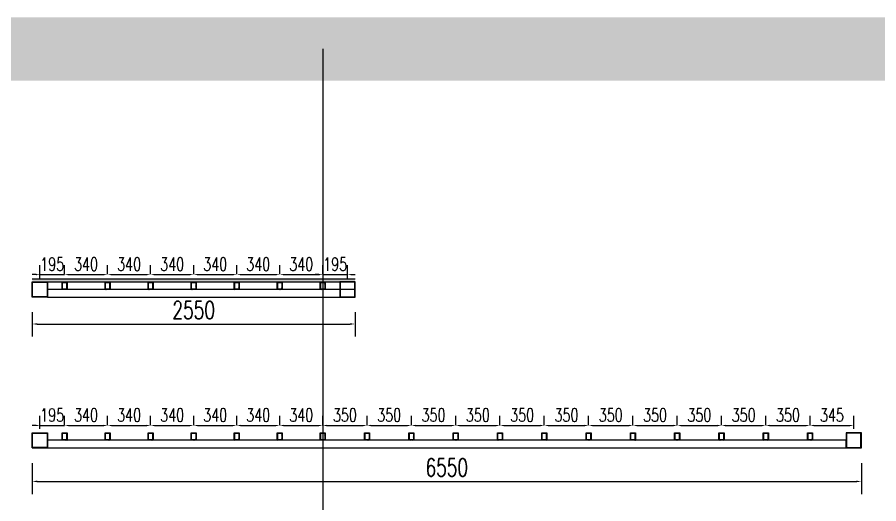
# Model space of a CAD drawing. Extents: x 833816 to 4746262, y -3629782 to -1973088.
# Drawn here: x 1973462 to 1980268, y -2334856 to -2331012 of the extents above; entities that cross this region are included whole.
import ezdxf

# ---------------------------------------------------------------- set-up
doc = ezdxf.new("R2010")
doc.units = 0
doc.header["$LTSCALE"] = 1000
doc.header["$MEASUREMENT"] = 0
doc.header["$PDMODE"] = 32
for name, color, linetype in [('00-Face', 2, 'Continuous'), ('hatch', 8, 'Continuous'), ('L-TEXT文字标注', 7, 'Continuous'), ('W-STEEL_FRAME钢架', 3, 'Continuous')]:
    doc.layers.add(name, color=color, linetype=linetype)
doc.styles.add('STANDARD_T3', font='simplex.shx', dxfattribs={"width": 0.7, "bigfont": 'gbcbig.shx'})
doc.dimstyles.new('W&&30', dxfattribs={"dimtxt": 105, "dimasz": 30, "dimexe": 75, "dimexo": 90, "dimgap": 30, "dimtad": 1, "dimdec": 0, "dimzin": 0, "dimdsep": 46, "dimtxsty": 'STANDARD_T3', "dimcen": 0.09, "dimclrd": 1, "dimclre": 1, "dimclrt": 7, "dimazin": 2, "dimtfac": 1, "dimtdec": 0, "dimtix": 1, "dimtmove": 2, "dimatfit": 3, "dimfxl": 100, "dimtolj": 1, "dimtzin": 0, "dimarcsym": 0})
doc.dimstyles.new('W&&40', dxfattribs={"dimtxt": 140, "dimasz": 40, "dimexe": 100, "dimexo": 120, "dimgap": 40, "dimtad": 1, "dimdec": 0, "dimzin": 0, "dimdsep": 46, "dimtxsty": 'STANDARD_T3', "dimcen": 0.09, "dimclrd": 1, "dimclre": 1, "dimclrt": 7, "dimazin": 2, "dimtfac": 1, "dimtdec": 0, "dimtix": 1, "dimtmove": 2, "dimatfit": 3, "dimfxl": 100, "dimtolj": 1, "dimtzin": 0, "dimarcsym": 0})

# ---------------------------------------------------------------- blocks, each defined once
blk = doc.blocks.new('*D1033')
at = {"layer": 'Defpoints', "color": 0, "transparency": 16777216}
for p in [(1973580.6, -2334414.9), (1980130.6, -2334414.9), (1980130.6, -2334679.6)]:
    blk.add_point(p, dxfattribs=at)
at = {"layer": 'L-TEXT文字标注', "color": 1, "lineweight": -2, "transparency": 16777216}
for p, q in [((1973580.6, -2334534.9), (1973580.6, -2334779.6)), ((1980130.6, -2334534.9), (1980130.6, -2334779.6)), ((1973620.6, -2334679.6), (1980090.6, -2334679.6))]:
    blk.add_line(p, q, dxfattribs=at)
at = {"layer": 'L-TEXT文字标注', "color": 1, "transparency": 16777216}
for points in [[(1973620.6, -2334673), (1973620.6, -2334686.3), (1973580.6, -2334679.6)], [(1980090.6, -2334673), (1980090.6, -2334686.3), (1980130.6, -2334679.6)]]:
    blk.add_solid(points, dxfattribs=at)
at = {"layer": 'L-TEXT文字标注', "color": 7, "transparency": 16777216, "insert": (1976855.6, -2334569.6), "char_height": 140, "attachment_point": 5, "style": 'STANDARD_T3'}
blk.add_mtext('\\A1;6550', dxfattribs=at)
blk = doc.blocks.new('*D1034')
at = {"layer": 'Defpoints', "color": 0, "transparency": 16777216}
for p in [(1973835.7, -2334237.3), (1973640.6, -2334354.9), (1973835.7, -2334324.9)]:
    blk.add_point(p, dxfattribs=at)
at = {"layer": 'L-TEXT文字标注', "color": 1, "lineweight": -2, "transparency": 16777216}
for p, q in [((1973640.6, -2334264.9), (1973640.6, -2334162.3)), ((1973835.7, -2334234.9), (1973835.7, -2334162.3)), ((1973610.6, -2334237.3), (1973580.6, -2334237.3)), ((1973640.6, -2334237.3), (1973835.7, -2334237.3)), ((1973865.7, -2334237.3), (1973895.7, -2334237.3))]:
    blk.add_line(p, q, dxfattribs=at)
at = {"layer": 'L-TEXT文字标注', "color": 1, "transparency": 16777216}
for points in [[(1973610.6, -2334232.3), (1973610.6, -2334242.3), (1973640.6, -2334237.3)], [(1973865.7, -2334232.3), (1973865.7, -2334242.3), (1973835.7, -2334237.3)]]:
    blk.add_solid(points, dxfattribs=at)
at = {"layer": 'L-TEXT文字标注', "color": 7, "transparency": 16777216, "insert": (1973738.2, -2334154.8), "char_height": 105, "attachment_point": 5, "style": 'STANDARD_T3'}
blk.add_mtext('\\A1;195', dxfattribs=at)
blk = doc.blocks.new('*D1035')
at = {"layer": 'Defpoints', "color": 0, "transparency": 16777216}
for p in [(1974175.7, -2334237.3), (1973835.7, -2334324.9), (1974175.7, -2334324.9)]:
    blk.add_point(p, dxfattribs=at)
at = {"layer": 'L-TEXT文字标注', "color": 1, "lineweight": -2, "transparency": 16777216}
for p, q in [((1973835.7, -2334234.9), (1973835.7, -2334162.3)), ((1974175.7, -2334234.9), (1974175.7, -2334162.3)), ((1973865.7, -2334237.3), (1974145.7, -2334237.3))]:
    blk.add_line(p, q, dxfattribs=at)
at = {"layer": 'L-TEXT文字标注', "color": 1, "transparency": 16777216}
for points in [[(1973865.7, -2334232.3), (1973865.7, -2334242.3), (1973835.7, -2334237.3)], [(1974145.7, -2334232.3), (1974145.7, -2334242.3), (1974175.7, -2334237.3)]]:
    blk.add_solid(points, dxfattribs=at)
at = {"layer": 'L-TEXT文字标注', "color": 7, "transparency": 16777216, "insert": (1974005.7, -2334154.8), "char_height": 105, "attachment_point": 5, "style": 'STANDARD_T3'}
blk.add_mtext('\\A1;340', dxfattribs=at)
blk = doc.blocks.new('*D1036')
at = {"layer": 'Defpoints', "color": 0, "transparency": 16777216}
for p in [(1974515.7, -2334237.3), (1974175.7, -2334324.9), (1974515.7, -2334324.9)]:
    blk.add_point(p, dxfattribs=at)
at = {"layer": 'L-TEXT文字标注', "color": 1, "lineweight": -2, "transparency": 16777216}
for p, q in [((1974175.7, -2334234.9), (1974175.7, -2334162.3)), ((1974515.7, -2334234.9), (1974515.7, -2334162.3)), ((1974205.7, -2334237.3), (1974485.7, -2334237.3))]:
    blk.add_line(p, q, dxfattribs=at)
at = {"layer": 'L-TEXT文字标注', "color": 1, "transparency": 16777216}
for points in [[(1974205.7, -2334232.3), (1974205.7, -2334242.3), (1974175.7, -2334237.3)], [(1974485.7, -2334232.3), (1974485.7, -2334242.3), (1974515.7, -2334237.3)]]:
    blk.add_solid(points, dxfattribs=at)
at = {"layer": 'L-TEXT文字标注', "color": 7, "transparency": 16777216, "insert": (1974345.7, -2334154.8), "char_height": 105, "attachment_point": 5, "style": 'STANDARD_T3'}
blk.add_mtext('\\A1;340', dxfattribs=at)
blk = doc.blocks.new('*D1037')
at = {"layer": 'Defpoints', "color": 0, "transparency": 16777216}
for p in [(1974855.7, -2334237.3), (1974515.7, -2334324.9), (1974855.7, -2334324.9)]:
    blk.add_point(p, dxfattribs=at)
at = {"layer": 'L-TEXT文字标注', "color": 1, "lineweight": -2, "transparency": 16777216}
for p, q in [((1974515.7, -2334234.9), (1974515.7, -2334162.3)), ((1974855.7, -2334234.9), (1974855.7, -2334162.3)), ((1974545.7, -2334237.3), (1974825.7, -2334237.3))]:
    blk.add_line(p, q, dxfattribs=at)
at = {"layer": 'L-TEXT文字标注', "color": 1, "transparency": 16777216}
for points in [[(1974545.7, -2334232.3), (1974545.7, -2334242.3), (1974515.7, -2334237.3)], [(1974825.7, -2334232.3), (1974825.7, -2334242.3), (1974855.7, -2334237.3)]]:
    blk.add_solid(points, dxfattribs=at)
at = {"layer": 'L-TEXT文字标注', "color": 7, "transparency": 16777216, "insert": (1974685.7, -2334154.8), "char_height": 105, "attachment_point": 5, "style": 'STANDARD_T3'}
blk.add_mtext('\\A1;340', dxfattribs=at)
blk = doc.blocks.new('*D1038')
at = {"layer": 'Defpoints', "color": 0, "transparency": 16777216}
for p in [(1975195.7, -2334237.3), (1974855.7, -2334324.9), (1975195.7, -2334324.9)]:
    blk.add_point(p, dxfattribs=at)
at = {"layer": 'L-TEXT文字标注', "color": 1, "lineweight": -2, "transparency": 16777216}
for p, q in [((1974855.7, -2334234.9), (1974855.7, -2334162.3)), ((1975195.7, -2334234.9), (1975195.7, -2334162.3)), ((1974885.7, -2334237.3), (1975165.7, -2334237.3))]:
    blk.add_line(p, q, dxfattribs=at)
at = {"layer": 'L-TEXT文字标注', "color": 1, "transparency": 16777216}
for points in [[(1974885.7, -2334232.3), (1974885.7, -2334242.3), (1974855.7, -2334237.3)], [(1975165.7, -2334232.3), (1975165.7, -2334242.3), (1975195.7, -2334237.3)]]:
    blk.add_solid(points, dxfattribs=at)
at = {"layer": 'L-TEXT文字标注', "color": 7, "transparency": 16777216, "insert": (1975025.7, -2334154.8), "char_height": 105, "attachment_point": 5, "style": 'STANDARD_T3'}
blk.add_mtext('\\A1;340', dxfattribs=at)
blk = doc.blocks.new('*D1039')
at = {"layer": 'Defpoints', "color": 0, "transparency": 16777216}
for p in [(1975535.7, -2334237.3), (1975195.7, -2334324.9), (1975535.7, -2334324.9)]:
    blk.add_point(p, dxfattribs=at)
at = {"layer": 'L-TEXT文字标注', "color": 1, "lineweight": -2, "transparency": 16777216}
for p, q in [((1975195.7, -2334234.9), (1975195.7, -2334162.3)), ((1975535.7, -2334234.9), (1975535.7, -2334162.3)), ((1975225.7, -2334237.3), (1975505.7, -2334237.3))]:
    blk.add_line(p, q, dxfattribs=at)
at = {"layer": 'L-TEXT文字标注', "color": 1, "transparency": 16777216}
for points in [[(1975225.7, -2334232.3), (1975225.7, -2334242.3), (1975195.7, -2334237.3)], [(1975505.7, -2334232.3), (1975505.7, -2334242.3), (1975535.7, -2334237.3)]]:
    blk.add_solid(points, dxfattribs=at)
at = {"layer": 'L-TEXT文字标注', "color": 7, "transparency": 16777216, "insert": (1975365.7, -2334154.8), "char_height": 105, "attachment_point": 5, "style": 'STANDARD_T3'}
blk.add_mtext('\\A1;340', dxfattribs=at)
blk = doc.blocks.new('*D1040')
at = {"layer": 'Defpoints', "color": 0, "transparency": 16777216}
for p in [(1975875.7, -2334237.3), (1975535.7, -2334324.9), (1975875.7, -2334324.9)]:
    blk.add_point(p, dxfattribs=at)
at = {"layer": 'L-TEXT文字标注', "color": 1, "lineweight": -2, "transparency": 16777216}
for p, q in [((1975535.7, -2334234.9), (1975535.7, -2334162.3)), ((1975875.7, -2334234.9), (1975875.7, -2334162.3)), ((1975565.7, -2334237.3), (1975845.7, -2334237.3))]:
    blk.add_line(p, q, dxfattribs=at)
at = {"layer": 'L-TEXT文字标注', "color": 1, "transparency": 16777216}
for points in [[(1975565.7, -2334232.3), (1975565.7, -2334242.3), (1975535.7, -2334237.3)], [(1975845.7, -2334232.3), (1975845.7, -2334242.3), (1975875.7, -2334237.3)]]:
    blk.add_solid(points, dxfattribs=at)
at = {"layer": 'L-TEXT文字标注', "color": 7, "transparency": 16777216, "insert": (1975705.7, -2334154.8), "char_height": 105, "attachment_point": 5, "style": 'STANDARD_T3'}
blk.add_mtext('\\A1;340', dxfattribs=at)
blk = doc.blocks.new('龙骨')
at = {"layer": 'W-STEEL_FRAME钢架'}
h = blk.add_hatch(dxfattribs=at)
h.set_pattern_fill('STEEL', color=5, scale=10)
h.set_pattern_definition([(45, (-467780.078, -467666.988), (-11.22532015, 11.22532015), []), (45, (-467780.078, -467659.05), (-11.22532015, 11.22532015), [])])
h.paths.add_polyline_path([(-16, -26), (-16, 26), (16, 26), (16, -26)], flags=16)
h.paths.add_polyline_path([(-20, -30), (-20, 30), (20, 30), (20, -30)])
at = {"layer": 'W-STEEL_FRAME钢架', "color": 5}
for points in [[(-20, -30), (-20, 30), (20, 30), (20, -30)], [(-16, -26), (-16, 26), (16, 26), (16, -26)]]:
    blk.add_lwpolyline(points, close=True, dxfattribs=at)
blk = doc.blocks.new('*U1089')
at = {"layer": 'W-STEEL_FRAME钢架', "color": 5}
blk.add_blockref('龙骨', (0, 0), dxfattribs=at)
blk = doc.blocks.new('*U1090')
at = {"layer": 'W-STEEL_FRAME钢架', "color": 0, "linetype": 'ByBlock', "lineweight": -2, "transparency": 16777216}
for p in [(0, 0), (340, 0), (680, 0), (1020, 0), (1360, 0), (1700, 0), (2040, 0)]:
    blk.add_blockref('*U1089', p, dxfattribs=at)
blk = doc.blocks.new('*D1096')
at = {"layer": 'Defpoints', "color": 0, "transparency": 16777216}
for p in [(1973580.6, -2333223.3), (1976130.9, -2333223.3), (1976130.9, -2333435.8)]:
    blk.add_point(p, dxfattribs=at)
at = {"layer": 'L-TEXT文字标注', "color": 1, "lineweight": -2, "transparency": 16777216}
for p, q in [((1973580.6, -2333343.3), (1973580.6, -2333535.8)), ((1976130.9, -2333343.3), (1976130.9, -2333535.8)), ((1973620.6, -2333435.8), (1976090.9, -2333435.8))]:
    blk.add_line(p, q, dxfattribs=at)
at = {"layer": 'L-TEXT文字标注', "color": 1, "transparency": 16777216}
for points in [[(1973620.6, -2333429.2), (1973620.6, -2333442.5), (1973580.6, -2333435.8)], [(1976090.9, -2333429.2), (1976090.9, -2333442.5), (1976130.9, -2333435.8)]]:
    blk.add_solid(points, dxfattribs=at)
at = {"layer": 'L-TEXT文字标注', "color": 7, "transparency": 16777216, "insert": (1974855.7, -2333325.8), "char_height": 140, "attachment_point": 5, "style": 'STANDARD_T3'}
blk.add_mtext('\\A1;2550', dxfattribs=at)
blk = doc.blocks.new('*D1097')
at = {"layer": 'Defpoints', "color": 0, "transparency": 16777216}
for p in [(1973835.7, -2333045.7), (1973835.7, -2333133.3), (1973640.6, -2333163.3)]:
    blk.add_point(p, dxfattribs=at)
at = {"layer": 'L-TEXT文字标注', "color": 1, "lineweight": -2, "transparency": 16777216}
for p, q in [((1973640.6, -2333073.3), (1973640.6, -2332970.7)), ((1973835.7, -2333043.3), (1973835.7, -2332970.7)), ((1973610.6, -2333045.7), (1973580.6, -2333045.7)), ((1973640.6, -2333045.7), (1973835.7, -2333045.7)), ((1973865.7, -2333045.7), (1973895.7, -2333045.7))]:
    blk.add_line(p, q, dxfattribs=at)
at = {"layer": 'L-TEXT文字标注', "color": 1, "transparency": 16777216}
for points in [[(1973610.6, -2333040.7), (1973610.6, -2333050.7), (1973640.6, -2333045.7)], [(1973865.7, -2333040.7), (1973865.7, -2333050.7), (1973835.7, -2333045.7)]]:
    blk.add_solid(points, dxfattribs=at)
at = {"layer": 'L-TEXT文字标注', "color": 7, "transparency": 16777216, "insert": (1973738.2, -2332963.2), "char_height": 105, "attachment_point": 5, "style": 'STANDARD_T3'}
blk.add_mtext('\\A1;195', dxfattribs=at)
blk = doc.blocks.new('*D1091')
at = {"layer": 'Defpoints', "color": 0, "transparency": 16777216}
for p in [(1974175.7, -2333045.7), (1973835.7, -2333133.3), (1974175.7, -2333133.3)]:
    blk.add_point(p, dxfattribs=at)
at = {"layer": 'L-TEXT文字标注', "color": 1, "lineweight": -2, "transparency": 16777216}
for p, q in [((1973835.7, -2333043.3), (1973835.7, -2332970.7)), ((1974175.7, -2333043.3), (1974175.7, -2332970.7)), ((1973865.7, -2333045.7), (1974145.7, -2333045.7))]:
    blk.add_line(p, q, dxfattribs=at)
at = {"layer": 'L-TEXT文字标注', "color": 1, "transparency": 16777216}
for points in [[(1973865.7, -2333040.7), (1973865.7, -2333050.7), (1973835.7, -2333045.7)], [(1974145.7, -2333040.7), (1974145.7, -2333050.7), (1974175.7, -2333045.7)]]:
    blk.add_solid(points, dxfattribs=at)
at = {"layer": 'L-TEXT文字标注', "color": 7, "transparency": 16777216, "insert": (1974005.7, -2332963.2), "char_height": 105, "attachment_point": 5, "style": 'STANDARD_T3'}
blk.add_mtext('\\A1;340', dxfattribs=at)
blk = doc.blocks.new('*D1092')
at = {"layer": 'Defpoints', "color": 0, "transparency": 16777216}
for p in [(1974515.7, -2333045.7), (1974175.7, -2333133.3), (1974515.7, -2333133.3)]:
    blk.add_point(p, dxfattribs=at)
at = {"layer": 'L-TEXT文字标注', "color": 1, "lineweight": -2, "transparency": 16777216}
for p, q in [((1974175.7, -2333043.3), (1974175.7, -2332970.7)), ((1974515.7, -2333043.3), (1974515.7, -2332970.7)), ((1974205.7, -2333045.7), (1974485.7, -2333045.7))]:
    blk.add_line(p, q, dxfattribs=at)
at = {"layer": 'L-TEXT文字标注', "color": 1, "transparency": 16777216}
for points in [[(1974205.7, -2333040.7), (1974205.7, -2333050.7), (1974175.7, -2333045.7)], [(1974485.7, -2333040.7), (1974485.7, -2333050.7), (1974515.7, -2333045.7)]]:
    blk.add_solid(points, dxfattribs=at)
at = {"layer": 'L-TEXT文字标注', "color": 7, "transparency": 16777216, "insert": (1974345.7, -2332963.2), "char_height": 105, "attachment_point": 5, "style": 'STANDARD_T3'}
blk.add_mtext('\\A1;340', dxfattribs=at)
blk = doc.blocks.new('*D1093')
at = {"layer": 'Defpoints', "color": 0, "transparency": 16777216}
for p in [(1974855.7, -2333045.7), (1974515.7, -2333133.3), (1974855.7, -2333133.3)]:
    blk.add_point(p, dxfattribs=at)
at = {"layer": 'L-TEXT文字标注', "color": 1, "lineweight": -2, "transparency": 16777216}
for p, q in [((1974515.7, -2333043.3), (1974515.7, -2332970.7)), ((1974855.7, -2333043.3), (1974855.7, -2332970.7)), ((1974545.7, -2333045.7), (1974825.7, -2333045.7))]:
    blk.add_line(p, q, dxfattribs=at)
at = {"layer": 'L-TEXT文字标注', "color": 1, "transparency": 16777216}
for points in [[(1974545.7, -2333040.7), (1974545.7, -2333050.7), (1974515.7, -2333045.7)], [(1974825.7, -2333040.7), (1974825.7, -2333050.7), (1974855.7, -2333045.7)]]:
    blk.add_solid(points, dxfattribs=at)
at = {"layer": 'L-TEXT文字标注', "color": 7, "transparency": 16777216, "insert": (1974685.7, -2332963.2), "char_height": 105, "attachment_point": 5, "style": 'STANDARD_T3'}
blk.add_mtext('\\A1;340', dxfattribs=at)
blk = doc.blocks.new('*D1094')
at = {"layer": 'Defpoints', "color": 0, "transparency": 16777216}
for p in [(1975195.7, -2333045.7), (1974855.7, -2333133.3), (1975195.7, -2333133.3)]:
    blk.add_point(p, dxfattribs=at)
at = {"layer": 'L-TEXT文字标注', "color": 1, "lineweight": -2, "transparency": 16777216}
for p, q in [((1974855.7, -2333043.3), (1974855.7, -2332970.7)), ((1975195.7, -2333043.3), (1975195.7, -2332970.7)), ((1974885.7, -2333045.7), (1975165.7, -2333045.7))]:
    blk.add_line(p, q, dxfattribs=at)
at = {"layer": 'L-TEXT文字标注', "color": 1, "transparency": 16777216}
for points in [[(1974885.7, -2333040.7), (1974885.7, -2333050.7), (1974855.7, -2333045.7)], [(1975165.7, -2333040.7), (1975165.7, -2333050.7), (1975195.7, -2333045.7)]]:
    blk.add_solid(points, dxfattribs=at)
at = {"layer": 'L-TEXT文字标注', "color": 7, "transparency": 16777216, "insert": (1975025.7, -2332963.2), "char_height": 105, "attachment_point": 5, "style": 'STANDARD_T3'}
blk.add_mtext('\\A1;340', dxfattribs=at)
blk = doc.blocks.new('*D1095')
at = {"layer": 'Defpoints', "color": 0, "transparency": 16777216}
for p in [(1975535.7, -2333045.7), (1975195.7, -2333133.3), (1975535.7, -2333133.3)]:
    blk.add_point(p, dxfattribs=at)
at = {"layer": 'L-TEXT文字标注', "color": 1, "lineweight": -2, "transparency": 16777216}
for p, q in [((1975195.7, -2333043.3), (1975195.7, -2332970.7)), ((1975535.7, -2333043.3), (1975535.7, -2332970.7)), ((1975225.7, -2333045.7), (1975505.7, -2333045.7))]:
    blk.add_line(p, q, dxfattribs=at)
at = {"layer": 'L-TEXT文字标注', "color": 1, "transparency": 16777216}
for points in [[(1975225.7, -2333040.7), (1975225.7, -2333050.7), (1975195.7, -2333045.7)], [(1975505.7, -2333040.7), (1975505.7, -2333050.7), (1975535.7, -2333045.7)]]:
    blk.add_solid(points, dxfattribs=at)
at = {"layer": 'L-TEXT文字标注', "color": 7, "transparency": 16777216, "insert": (1975365.7, -2332963.2), "char_height": 105, "attachment_point": 5, "style": 'STANDARD_T3'}
blk.add_mtext('\\A1;340', dxfattribs=at)
blk = doc.blocks.new('*D1098')
at = {"layer": 'Defpoints', "color": 0, "transparency": 16777216}
for p in [(1975875.7, -2333045.7), (1975535.7, -2333133.3), (1975875.7, -2333133.3)]:
    blk.add_point(p, dxfattribs=at)
at = {"layer": 'L-TEXT文字标注', "color": 1, "lineweight": -2, "transparency": 16777216}
for p, q in [((1975535.7, -2333043.3), (1975535.7, -2332970.7)), ((1975875.7, -2333043.3), (1975875.7, -2332970.7)), ((1975565.7, -2333045.7), (1975845.7, -2333045.7))]:
    blk.add_line(p, q, dxfattribs=at)
at = {"layer": 'L-TEXT文字标注', "color": 1, "transparency": 16777216}
for points in [[(1975565.7, -2333040.7), (1975565.7, -2333050.7), (1975535.7, -2333045.7)], [(1975845.7, -2333040.7), (1975845.7, -2333050.7), (1975875.7, -2333045.7)]]:
    blk.add_solid(points, dxfattribs=at)
at = {"layer": 'L-TEXT文字标注', "color": 7, "transparency": 16777216, "insert": (1975705.7, -2332963.2), "char_height": 105, "attachment_point": 5, "style": 'STANDARD_T3'}
blk.add_mtext('\\A1;340', dxfattribs=at)
blk = doc.blocks.new('*D1099')
at = {"layer": 'Defpoints', "color": 0, "transparency": 16777216}
for p in [(1976070.9, -2333045.7), (1975875.7, -2333133.3), (1976070.9, -2333163.3)]:
    blk.add_point(p, dxfattribs=at)
at = {"layer": 'L-TEXT文字标注', "color": 1, "lineweight": -2, "transparency": 16777216}
for p, q in [((1975875.7, -2333043.3), (1975875.7, -2332970.7)), ((1976070.9, -2333073.3), (1976070.9, -2332970.7)), ((1975845.7, -2333045.7), (1975815.7, -2333045.7)), ((1975875.7, -2333045.7), (1976070.9, -2333045.7)), ((1976100.9, -2333045.7), (1976130.9, -2333045.7))]:
    blk.add_line(p, q, dxfattribs=at)
at = {"layer": 'L-TEXT文字标注', "color": 1, "transparency": 16777216}
for points in [[(1975845.7, -2333040.7), (1975845.7, -2333050.7), (1975875.7, -2333045.7)], [(1976100.9, -2333040.7), (1976100.9, -2333050.7), (1976070.9, -2333045.7)]]:
    blk.add_solid(points, dxfattribs=at)
at = {"layer": 'L-TEXT文字标注', "color": 7, "transparency": 16777216, "insert": (1975973.3, -2332963.2), "char_height": 105, "attachment_point": 5, "style": 'STANDARD_T3'}
blk.add_mtext('\\A1;195', dxfattribs=at)
blk = doc.blocks.new('*D1106')
at = {"layer": 'Defpoints', "color": 0, "transparency": 16777216}
for p in [(1976225.7, -2334237.3), (1975875.7, -2334324.9), (1976225.7, -2334324.9)]:
    blk.add_point(p, dxfattribs=at)
at = {"layer": 'L-TEXT文字标注', "color": 1, "lineweight": -2, "transparency": 16777216}
for p, q in [((1975875.7, -2334234.9), (1975875.7, -2334162.3)), ((1976225.7, -2334234.9), (1976225.7, -2334162.3)), ((1975905.7, -2334237.3), (1976195.7, -2334237.3))]:
    blk.add_line(p, q, dxfattribs=at)
at = {"layer": 'L-TEXT文字标注', "color": 1, "transparency": 16777216}
for points in [[(1975905.7, -2334232.3), (1975905.7, -2334242.3), (1975875.7, -2334237.3)], [(1976195.7, -2334232.3), (1976195.7, -2334242.3), (1976225.7, -2334237.3)]]:
    blk.add_solid(points, dxfattribs=at)
at = {"layer": 'L-TEXT文字标注', "color": 7, "transparency": 16777216, "insert": (1976050.7, -2334154.8), "char_height": 105, "attachment_point": 5, "style": 'STANDARD_T3'}
blk.add_mtext('\\A1;350', dxfattribs=at)
blk = doc.blocks.new('*D1107')
at = {"layer": 'Defpoints', "color": 0, "transparency": 16777216}
for p in [(1976575.7, -2334237.3), (1976225.7, -2334324.9), (1976575.7, -2334324.9)]:
    blk.add_point(p, dxfattribs=at)
at = {"layer": 'L-TEXT文字标注', "color": 1, "lineweight": -2, "transparency": 16777216}
for p, q in [((1976225.7, -2334234.9), (1976225.7, -2334162.3)), ((1976575.7, -2334234.9), (1976575.7, -2334162.3)), ((1976255.7, -2334237.3), (1976545.7, -2334237.3))]:
    blk.add_line(p, q, dxfattribs=at)
at = {"layer": 'L-TEXT文字标注', "color": 1, "transparency": 16777216}
for points in [[(1976255.7, -2334232.3), (1976255.7, -2334242.3), (1976225.7, -2334237.3)], [(1976545.7, -2334232.3), (1976545.7, -2334242.3), (1976575.7, -2334237.3)]]:
    blk.add_solid(points, dxfattribs=at)
at = {"layer": 'L-TEXT文字标注', "color": 7, "transparency": 16777216, "insert": (1976400.7, -2334154.8), "char_height": 105, "attachment_point": 5, "style": 'STANDARD_T3'}
blk.add_mtext('\\A1;350', dxfattribs=at)
blk = doc.blocks.new('*D1108')
at = {"layer": 'Defpoints', "color": 0, "transparency": 16777216}
for p in [(1976925.7, -2334237.3), (1976575.7, -2334324.9), (1976925.7, -2334324.9)]:
    blk.add_point(p, dxfattribs=at)
at = {"layer": 'L-TEXT文字标注', "color": 1, "lineweight": -2, "transparency": 16777216}
for p, q in [((1976575.7, -2334234.9), (1976575.7, -2334162.3)), ((1976925.7, -2334234.9), (1976925.7, -2334162.3)), ((1976605.7, -2334237.3), (1976895.7, -2334237.3))]:
    blk.add_line(p, q, dxfattribs=at)
at = {"layer": 'L-TEXT文字标注', "color": 1, "transparency": 16777216}
for points in [[(1976605.7, -2334232.3), (1976605.7, -2334242.3), (1976575.7, -2334237.3)], [(1976895.7, -2334232.3), (1976895.7, -2334242.3), (1976925.7, -2334237.3)]]:
    blk.add_solid(points, dxfattribs=at)
at = {"layer": 'L-TEXT文字标注', "color": 7, "transparency": 16777216, "insert": (1976750.7, -2334154.8), "char_height": 105, "attachment_point": 5, "style": 'STANDARD_T3'}
blk.add_mtext('\\A1;350', dxfattribs=at)
blk = doc.blocks.new('*D1109')
at = {"layer": 'Defpoints', "color": 0, "transparency": 16777216}
for p in [(1977275.7, -2334237.3), (1976925.7, -2334324.9), (1977275.7, -2334324.9)]:
    blk.add_point(p, dxfattribs=at)
at = {"layer": 'L-TEXT文字标注', "color": 1, "lineweight": -2, "transparency": 16777216}
for p, q in [((1976925.7, -2334234.9), (1976925.7, -2334162.3)), ((1977275.7, -2334234.9), (1977275.7, -2334162.3)), ((1976955.7, -2334237.3), (1977245.7, -2334237.3))]:
    blk.add_line(p, q, dxfattribs=at)
at = {"layer": 'L-TEXT文字标注', "color": 1, "transparency": 16777216}
for points in [[(1976955.7, -2334232.3), (1976955.7, -2334242.3), (1976925.7, -2334237.3)], [(1977245.7, -2334232.3), (1977245.7, -2334242.3), (1977275.7, -2334237.3)]]:
    blk.add_solid(points, dxfattribs=at)
at = {"layer": 'L-TEXT文字标注', "color": 7, "transparency": 16777216, "insert": (1977100.7, -2334154.8), "char_height": 105, "attachment_point": 5, "style": 'STANDARD_T3'}
blk.add_mtext('\\A1;350', dxfattribs=at)
blk = doc.blocks.new('*D1110')
at = {"layer": 'Defpoints', "color": 0, "transparency": 16777216}
for p in [(1977625.7, -2334237.3), (1977275.7, -2334324.9), (1977625.7, -2334324.9)]:
    blk.add_point(p, dxfattribs=at)
at = {"layer": 'L-TEXT文字标注', "color": 1, "lineweight": -2, "transparency": 16777216}
for p, q in [((1977275.7, -2334234.9), (1977275.7, -2334162.3)), ((1977625.7, -2334234.9), (1977625.7, -2334162.3)), ((1977305.7, -2334237.3), (1977595.7, -2334237.3))]:
    blk.add_line(p, q, dxfattribs=at)
at = {"layer": 'L-TEXT文字标注', "color": 1, "transparency": 16777216}
for points in [[(1977305.7, -2334232.3), (1977305.7, -2334242.3), (1977275.7, -2334237.3)], [(1977595.7, -2334232.3), (1977595.7, -2334242.3), (1977625.7, -2334237.3)]]:
    blk.add_solid(points, dxfattribs=at)
at = {"layer": 'L-TEXT文字标注', "color": 7, "transparency": 16777216, "insert": (1977450.7, -2334154.8), "char_height": 105, "attachment_point": 5, "style": 'STANDARD_T3'}
blk.add_mtext('\\A1;350', dxfattribs=at)
blk = doc.blocks.new('*D1111')
at = {"layer": 'Defpoints', "color": 0, "transparency": 16777216}
for p in [(1977975.7, -2334237.3), (1977625.7, -2334324.9), (1977975.7, -2334324.9)]:
    blk.add_point(p, dxfattribs=at)
at = {"layer": 'L-TEXT文字标注', "color": 1, "lineweight": -2, "transparency": 16777216}
for p, q in [((1977625.7, -2334234.9), (1977625.7, -2334162.3)), ((1977975.7, -2334234.9), (1977975.7, -2334162.3)), ((1977655.7, -2334237.3), (1977945.7, -2334237.3))]:
    blk.add_line(p, q, dxfattribs=at)
at = {"layer": 'L-TEXT文字标注', "color": 1, "transparency": 16777216}
for points in [[(1977655.7, -2334232.3), (1977655.7, -2334242.3), (1977625.7, -2334237.3)], [(1977945.7, -2334232.3), (1977945.7, -2334242.3), (1977975.7, -2334237.3)]]:
    blk.add_solid(points, dxfattribs=at)
at = {"layer": 'L-TEXT文字标注', "color": 7, "transparency": 16777216, "insert": (1977800.7, -2334154.8), "char_height": 105, "attachment_point": 5, "style": 'STANDARD_T3'}
blk.add_mtext('\\A1;350', dxfattribs=at)
blk = doc.blocks.new('*D1112')
at = {"layer": 'Defpoints', "color": 0, "transparency": 16777216}
for p in [(1978325.7, -2334237.3), (1977975.7, -2334324.9), (1978325.7, -2334324.9)]:
    blk.add_point(p, dxfattribs=at)
at = {"layer": 'L-TEXT文字标注', "color": 1, "lineweight": -2, "transparency": 16777216}
for p, q in [((1977975.7, -2334234.9), (1977975.7, -2334162.3)), ((1978325.7, -2334234.9), (1978325.7, -2334162.3)), ((1978005.7, -2334237.3), (1978295.7, -2334237.3))]:
    blk.add_line(p, q, dxfattribs=at)
at = {"layer": 'L-TEXT文字标注', "color": 1, "transparency": 16777216}
for points in [[(1978005.7, -2334232.3), (1978005.7, -2334242.3), (1977975.7, -2334237.3)], [(1978295.7, -2334232.3), (1978295.7, -2334242.3), (1978325.7, -2334237.3)]]:
    blk.add_solid(points, dxfattribs=at)
at = {"layer": 'L-TEXT文字标注', "color": 7, "transparency": 16777216, "insert": (1978150.7, -2334154.8), "char_height": 105, "attachment_point": 5, "style": 'STANDARD_T3'}
blk.add_mtext('\\A1;350', dxfattribs=at)
blk = doc.blocks.new('*D1113')
at = {"layer": 'Defpoints', "color": 0, "transparency": 16777216}
for p in [(1978675.7, -2334237.3), (1978325.7, -2334324.9), (1978675.7, -2334324.9)]:
    blk.add_point(p, dxfattribs=at)
at = {"layer": 'L-TEXT文字标注', "color": 1, "lineweight": -2, "transparency": 16777216}
for p, q in [((1978325.7, -2334234.9), (1978325.7, -2334162.3)), ((1978675.7, -2334234.9), (1978675.7, -2334162.3)), ((1978355.7, -2334237.3), (1978645.7, -2334237.3))]:
    blk.add_line(p, q, dxfattribs=at)
at = {"layer": 'L-TEXT文字标注', "color": 1, "transparency": 16777216}
for points in [[(1978355.7, -2334232.3), (1978355.7, -2334242.3), (1978325.7, -2334237.3)], [(1978645.7, -2334232.3), (1978645.7, -2334242.3), (1978675.7, -2334237.3)]]:
    blk.add_solid(points, dxfattribs=at)
at = {"layer": 'L-TEXT文字标注', "color": 7, "transparency": 16777216, "insert": (1978500.7, -2334154.8), "char_height": 105, "attachment_point": 5, "style": 'STANDARD_T3'}
blk.add_mtext('\\A1;350', dxfattribs=at)
blk = doc.blocks.new('*D1114')
at = {"layer": 'Defpoints', "color": 0, "transparency": 16777216}
for p in [(1979025.7, -2334237.3), (1978675.7, -2334324.9), (1979025.7, -2334324.9)]:
    blk.add_point(p, dxfattribs=at)
at = {"layer": 'L-TEXT文字标注', "color": 1, "lineweight": -2, "transparency": 16777216}
for p, q in [((1978675.7, -2334234.9), (1978675.7, -2334162.3)), ((1979025.7, -2334234.9), (1979025.7, -2334162.3)), ((1978705.7, -2334237.3), (1978995.7, -2334237.3))]:
    blk.add_line(p, q, dxfattribs=at)
at = {"layer": 'L-TEXT文字标注', "color": 1, "transparency": 16777216}
for points in [[(1978705.7, -2334232.3), (1978705.7, -2334242.3), (1978675.7, -2334237.3)], [(1978995.7, -2334232.3), (1978995.7, -2334242.3), (1979025.7, -2334237.3)]]:
    blk.add_solid(points, dxfattribs=at)
at = {"layer": 'L-TEXT文字标注', "color": 7, "transparency": 16777216, "insert": (1978850.7, -2334154.8), "char_height": 105, "attachment_point": 5, "style": 'STANDARD_T3'}
blk.add_mtext('\\A1;350', dxfattribs=at)
blk = doc.blocks.new('*D1115')
at = {"layer": 'Defpoints', "color": 0, "transparency": 16777216}
for p in [(1979375.7, -2334237.3), (1979025.7, -2334324.9), (1979375.7, -2334324.9)]:
    blk.add_point(p, dxfattribs=at)
at = {"layer": 'L-TEXT文字标注', "color": 1, "lineweight": -2, "transparency": 16777216}
for p, q in [((1979025.7, -2334234.9), (1979025.7, -2334162.3)), ((1979375.7, -2334234.9), (1979375.7, -2334162.3)), ((1979055.7, -2334237.3), (1979345.7, -2334237.3))]:
    blk.add_line(p, q, dxfattribs=at)
at = {"layer": 'L-TEXT文字标注', "color": 1, "transparency": 16777216}
for points in [[(1979055.7, -2334232.3), (1979055.7, -2334242.3), (1979025.7, -2334237.3)], [(1979345.7, -2334232.3), (1979345.7, -2334242.3), (1979375.7, -2334237.3)]]:
    blk.add_solid(points, dxfattribs=at)
at = {"layer": 'L-TEXT文字标注', "color": 7, "transparency": 16777216, "insert": (1979200.7, -2334154.8), "char_height": 105, "attachment_point": 5, "style": 'STANDARD_T3'}
blk.add_mtext('\\A1;350', dxfattribs=at)
blk = doc.blocks.new('*D1116')
at = {"layer": 'Defpoints', "color": 0, "transparency": 16777216}
for p in [(1979725.7, -2334237.3), (1979375.7, -2334324.9), (1979725.7, -2334324.9)]:
    blk.add_point(p, dxfattribs=at)
at = {"layer": 'L-TEXT文字标注', "color": 1, "lineweight": -2, "transparency": 16777216}
for p, q in [((1979375.7, -2334234.9), (1979375.7, -2334162.3)), ((1979725.7, -2334234.9), (1979725.7, -2334162.3)), ((1979405.7, -2334237.3), (1979695.7, -2334237.3))]:
    blk.add_line(p, q, dxfattribs=at)
at = {"layer": 'L-TEXT文字标注', "color": 1, "transparency": 16777216}
for points in [[(1979405.7, -2334232.3), (1979405.7, -2334242.3), (1979375.7, -2334237.3)], [(1979695.7, -2334232.3), (1979695.7, -2334242.3), (1979725.7, -2334237.3)]]:
    blk.add_solid(points, dxfattribs=at)
at = {"layer": 'L-TEXT文字标注', "color": 7, "transparency": 16777216, "insert": (1979550.7, -2334154.8), "char_height": 105, "attachment_point": 5, "style": 'STANDARD_T3'}
blk.add_mtext('\\A1;350', dxfattribs=at)
blk = doc.blocks.new('*D1117')
at = {"layer": 'Defpoints', "color": 0, "transparency": 16777216}
for p in [(1980070.6, -2334237.3), (1979725.7, -2334324.9), (1980070.6, -2334354.9)]:
    blk.add_point(p, dxfattribs=at)
at = {"layer": 'L-TEXT文字标注', "color": 1, "lineweight": -2, "transparency": 16777216}
for p, q in [((1979725.7, -2334234.9), (1979725.7, -2334162.3)), ((1980070.6, -2334264.9), (1980070.6, -2334162.3)), ((1979755.7, -2334237.3), (1980040.6, -2334237.3))]:
    blk.add_line(p, q, dxfattribs=at)
at = {"layer": 'L-TEXT文字标注', "color": 1, "transparency": 16777216}
for points in [[(1979755.7, -2334232.3), (1979755.7, -2334242.3), (1979725.7, -2334237.3)], [(1980040.6, -2334232.3), (1980040.6, -2334242.3), (1980070.6, -2334237.3)]]:
    blk.add_solid(points, dxfattribs=at)
at = {"layer": 'L-TEXT文字标注', "color": 7, "transparency": 16777216, "insert": (1979898.2, -2334154.8), "char_height": 105, "attachment_point": 5, "style": 'STANDARD_T3'}
blk.add_mtext('\\A1;345', dxfattribs=at)

msp = doc.modelspace()

# ---------------------------------------------------------------- hatches: boundary and pattern name
at = {"layer": 'hatch'}
h = msp.add_hatch(dxfattribs=at)
h.set_pattern_fill('木纹02', color=256, scale=20, style=0)
h.set_pattern_definition([(0, (1974843.36, -2333087.2), (0, 80), [16, -24, 8, -32]), (0, (1974899.36, -2333085.2), (0, 80), [16, -64]), (0, (1974891.36, -2333081.2), (0, 80), [8, -72]), (0, (1974847.36, -2333079.2), (0, 80), [4, -56, 4, -16]), (0, (1974875.36, -2333075.2), (0, 80), [16, -24, 4, -36]), (0, (1974855.36, -2333073.2), (0, 80), [12, -68]), (0, (1974875.36, -2333071.2), (0, 80), [24, -56]), (0, (1974851.36, -2333069.2), (0, 80), [16, -64]), (0, (1974883.36, -2333067.2), (0, 80), [40, -40]), (0, (1974859.36, -2333063.2), (0, 80), [8, -24, 16, -32]), (0, (1974915.36, -2333061.2), (0, 80), [16, -64]), (0, (1974899.36, -2333059.2), (0, 80), [8, -72]), (0, (1974883.36, -2333057.2), (0, 80), [8, -72]), (0, (1974843.36, -2333055.2), (0, 80), [16, -64]), (0, (1974883.36, -2333053.2), (0, 80), [16, -64]), (0, (1974883.36, -2333049.2), (0, 80), [16, -16, 16, -32]), (0, (1974867.36, -2333045.2), (0, 80), [8, -40, 16, -16]), (0, (1974883.36, -2333043.2), (0, 80), [24, -56]), (0, (1974883.36, -2333039.2), (0, 80), [16, -64]), (0, (1974851.36, -2333037.2), (0, 80), [24, -32, 8, -16]), (0, (1974851.36, -2333033.2), (0, 80), [40, -40]), (0, (1974899.36, -2333031.2), (0, 80), [8, -72]), (0, (1974875.36, -2333029.2), (0, 80), [16, -64]), (0, (1974859.36, -2333027.2), (0, 80), [8, -32, 8, -32]), (0, (1974851.36, -2333025.2), (0, 80), [8, -24, 16, -32]), (0, (1974867.36, -2333023.2), (0, 80), [8, -40, 8, -24]), (0, (1974883.36, -2333021.2), (0, 80), [24, -56]), (0, (1974851.36, -2333017.2), (0, 80), [16, -64]), (0, (1974891.36, -2333015.2), (0, 80), [8, -72]), (0, (1974907.36, -2333013.2), (0, 80), [8, -72]), (14.0362, (1974899.361, -2333081.2), (80, -3e-09), [8.24, -321.6084]), (14.0362, (1974907.361, -2333063.2), (80, -3e-09), [8.24, -321.6084]), (14.0362, (1974899.361, -2333015.2), (80, -3e-09), [8.24, -321.6084]), (14.0362, (1974875.361, -2333045.2), (80, -3e-09), [8.24, -321.6084]), (14.0362, (1974891.361, -2333033.2), (80, -3e-09), [8.24, -321.6084]), (14.0362, (1974899.361, -2333039.2), (80, -3e-09), [8.24, -321.6084]), (14.0362, (1974859.361, -2333025.2), (80, -3e-09), [8.24, -321.6084]), (14.0362, (1974891.361, -2333029.2), (80, -3e-09), [8.24, -321.6084]), (14.0362, (1974907.361, -2333059.2), (80, -3e-09), [16.48, -313.3684]), (14.0362, (1974899.361, -2333053.2), (80, -3e-09), [16.48, -313.3684]), (14.0362, (1974899.361, -2333049.2), (80, -3e-09), [16.48, -313.3684]), (165.9638, (1974875.361, -2333075.2), (-80, -3e-09), [8.24, -16.48, 8.24, -296.8884]), (165.9638, (1974859.361, -2333063.2), (-80, -3e-09), [8.24, -321.6084]), (165.9638, (1974859.361, -2333027.2), (-80, -3e-09), [16.48, -313.3684]), (194.0362, (1974899.361, -2333085.2), (-80, 3e-09), [8.24, -321.6084]), (345.9638, (1974915.361, -2333085.2), (80, 3e-09), [8.24, -321.6084]), (345.9638, (1974891.361, -2333057.2), (80, 3e-09), [8.24, -321.6084]), (345.9638, (1974907.361, -2333043.2), (80, 3e-09), [8.24, -321.6084]), (345.9638, (1974875.361, -2333037.2), (80, 3e-09), [8.24, -321.6084]), (345.9638, (1974867.361, -2333027.2), (80, 3e-09), [8.24, -321.6084]), (345.9638, (1974875.361, -2333023.2), (80, 3e-09), [8.24, -321.6084]), (345.9638, (1974875.361, -2333037.2), (80, 3e-09), [8.24, -321.6084]), (345.9638, (1974899.361, -2333025.2), (80, 3e-09), [32.96, -296.8884]), (345.9638, (1974851.361, -2333079.2), (80, 3e-09), [32.96, -296.8884]), (345.9638, (1974859.361, -2333073.2), (80, 3e-09), [32.96, -296.8884]), (345.9638, (1974867.361, -2333069.2), (80, 3e-09), [8.24, -16.48, 16.48, -288.6484]), (345.9638, (1974867.361, -2333063.2), (80, 3e-09), [16.48, -16.48, 16.48, -280.4084]), (345.9638, (1974859.361, -2333055.2), (80, 3e-09), [32.96, -296.8884]), (345.9638, (1974851.361, -2333049.2), (80, 3e-09), [32.96, -296.8884]), (345.9638, (1974851.361, -2333045.2), (80, 3e-09), [32.96, -296.8884]), (345.9638, (1974907.361, -2333021.2), (80, 3e-09), [8.24, -321.6084]), (345.9638, (1974915.361, -2333013.2), (80, 2e-05), [16.48, -313.3684]), (345.9638, (1974867.361, -2333017.2), (80, 2e-05), [16.48, -313.3684]), (345.9638, (1974859.361, -2333087.2), (80, 1e-06), [32.96, -296.8884]), (345.9638, (1974907.361, -2333031.2), (80, 1e-06), [24.72, -305.1284]), (345.9638, (1974915.361, -2333037.2), (80, 1e-06), [49.44, -280.4084])])
h.paths.add_polyline_path([(1973580.6, -2333103.3), (1973580.6, -2333078.3), (1976130.9, -2333078.3), (1976130.9, -2333103.3)])

# ---------------------------------------------------------------- linework, layer by layer
at = {"layer": '00-Face'}
for p, q in [((1973580.6, -2333078.3), (1976130.9, -2333078.3)), ((1973580.6, -2333103.3), (1976130.9, -2333103.3))]:
    msp.add_line(p, q, dxfattribs=at)
at = {"layer": 'L-TEXT文字标注', "color": 6}
msp.add_line((1975875.7, -2331261.8), (1975875.7, -2338418.3), dxfattribs=at)
at = {"layer": 'L-TEXT文字标注', "color": 2, "const_width": 500}
msp.add_lwpolyline([(1968640.6, -2331261.8), (1990187.4, -2331261.8), (1990187.4, -2338418.3), (1968640.6, -2338418.3)], close=True, dxfattribs=at)
at = {"layer": 'L-TEXT文字标注'}
msp.add_lwpolyline([(1973580.6, -2334414.9), (1980130.6, -2334414.9)], dxfattribs=at)
at = {"layer": 'W-STEEL_FRAME钢架'}
for points in [[(1973580.6, -2333103.3), (1973700.6, -2333103.3), (1973700.6, -2333223.3), (1973580.6, -2333223.3)], [(1973583.6, -2333106.3), (1973697.6, -2333106.3), (1973697.6, -2333220.3), (1973583.6, -2333220.3)], [(1976130.9, -2333103.3), (1976010.9, -2333103.3), (1976010.9, -2333223.3), (1976130.9, -2333223.3)], [(1976127.9, -2333106.3), (1976013.9, -2333106.3), (1976013.9, -2333220.3), (1976127.9, -2333220.3)], [(1973700.6, -2333223.3), (1976127.9, -2333223.3), (1976127.9, -2333163.3), (1973700.6, -2333163.3)], [(1973580.6, -2334294.9), (1973700.6, -2334294.9), (1973700.6, -2334414.9), (1973580.6, -2334414.9)], [(1973583.6, -2334297.9), (1973697.6, -2334297.9), (1973697.6, -2334411.9), (1973583.6, -2334411.9)], [(1980130.6, -2334294.9), (1980010.6, -2334294.9), (1980010.6, -2334414.9), (1980130.6, -2334414.9)], [(1980127.6, -2334297.9), (1980013.6, -2334297.9), (1980013.6, -2334411.9), (1980127.6, -2334411.9)], [(1973700.6, -2334414.9), (1980010.6, -2334414.9), (1980010.6, -2334354.9), (1973700.6, -2334354.9)]]:
    msp.add_lwpolyline(points, close=True, dxfattribs=at)

# ---------------------------------------------------------------- block references
at = {"layer": 'W-STEEL_FRAME钢架', "color": 5}
for name, p in [('*U1090', (1973835.7, -2333133.3)), ('龙骨', (1973835.7, -2334324.9)), ('龙骨', (1974175.7, -2334324.9)), ('龙骨', (1974515.7, -2334324.9)), ('龙骨', (1974855.7, -2334324.9)), ('龙骨', (1975195.7, -2334324.9)), ('龙骨', (1975535.7, -2334324.9)), ('龙骨', (1975875.7, -2334324.9)), ('龙骨', (1976225.7, -2334324.9)), ('龙骨', (1976575.7, -2334324.9)), ('龙骨', (1976925.7, -2334324.9)), ('龙骨', (1977275.7, -2334324.9)), ('龙骨', (1977625.7, -2334324.9)), ('龙骨', (1977975.7, -2334324.9)), ('龙骨', (1978325.7, -2334324.9)), ('龙骨', (1978675.7, -2334324.9)), ('龙骨', (1979025.7, -2334324.9)), ('龙骨', (1979375.7, -2334324.9)), ('龙骨', (1979725.7, -2334324.9))]:
    msp.add_blockref(name, p, dxfattribs=at)

# ---------------------------------------------------------------- dimensions: what is measured, and where the dimension line sits
at = {"layer": 'L-TEXT文字标注'}
for base, p1, p2, dimstyle, picture, middle in [((1973835.7, -2333045.7), (1973640.6, -2333163.3), (1973835.7, -2333133.3), 'W&&30', '*D1097', (1973738.2, -2332963.2)), ((1974175.7, -2333045.7), (1973835.7, -2333133.3), (1974175.7, -2333133.3), 'W&&30', '*D1091', (1974005.7, -2332963.2)), ((1974515.7, -2333045.7), (1974175.7, -2333133.3), (1974515.7, -2333133.3), 'W&&30', '*D1092', (1974345.7, -2332963.2)), ((1974855.7, -2333045.7), (1974515.7, -2333133.3), (1974855.7, -2333133.3), 'W&&30', '*D1093', (1974685.7, -2332963.2)), ((1975195.7, -2333045.7), (1974855.7, -2333133.3), (1975195.7, -2333133.3), 'W&&30', '*D1094', (1975025.7, -2332963.2)), ((1975535.7, -2333045.7), (1975195.7, -2333133.3), (1975535.7, -2333133.3), 'W&&30', '*D1095', (1975365.7, -2332963.2)), ((1975875.7, -2333045.7), (1975535.7, -2333133.3), (1975875.7, -2333133.3), 'W&&30', '*D1098', (1975705.7, -2332963.2)), ((1976070.9, -2333045.7), (1975875.7, -2333133.3), (1976070.9, -2333163.3), 'W&&30', '*D1099', (1975973.3, -2332963.2)), ((1976130.9, -2333435.8), (1973580.6, -2333223.3), (1976130.9, -2333223.3), 'W&&40', '*D1096', (1974855.7, -2333325.8)), ((1973835.7, -2334237.3), (1973640.6, -2334354.9), (1973835.7, -2334324.9), 'W&&30', '*D1034', (1973738.2, -2334154.8)), ((1974175.7, -2334237.3), (1973835.7, -2334324.9), (1974175.7, -2334324.9), 'W&&30', '*D1035', (1974005.7, -2334154.8)), ((1974515.7, -2334237.3), (1974175.7, -2334324.9), (1974515.7, -2334324.9), 'W&&30', '*D1036', (1974345.7, -2334154.8)), ((1974855.7, -2334237.3), (1974515.7, -2334324.9), (1974855.7, -2334324.9), 'W&&30', '*D1037', (1974685.7, -2334154.8)), ((1975195.7, -2334237.3), (1974855.7, -2334324.9), (1975195.7, -2334324.9), 'W&&30', '*D1038', (1975025.7, -2334154.8)), ((1975535.7, -2334237.3), (1975195.7, -2334324.9), (1975535.7, -2334324.9), 'W&&30', '*D1039', (1975365.7, -2334154.8)), ((1975875.7, -2334237.3), (1975535.7, -2334324.9), (1975875.7, -2334324.9), 'W&&30', '*D1040', (1975705.7, -2334154.8)), ((1976225.7, -2334237.3), (1975875.7, -2334324.9), (1976225.7, -2334324.9), 'W&&30', '*D1106', (1976050.7, -2334154.8)), ((1976575.7, -2334237.3), (1976225.7, -2334324.9), (1976575.7, -2334324.9), 'W&&30', '*D1107', (1976400.7, -2334154.8)), ((1976925.7, -2334237.3), (1976575.7, -2334324.9), (1976925.7, -2334324.9), 'W&&30', '*D1108', (1976750.7, -2334154.8)), ((1977275.7, -2334237.3), (1976925.7, -2334324.9), (1977275.7, -2334324.9), 'W&&30', '*D1109', (1977100.7, -2334154.8)), ((1977625.7, -2334237.3), (1977275.7, -2334324.9), (1977625.7, -2334324.9), 'W&&30', '*D1110', (1977450.7, -2334154.8)), ((1977975.7, -2334237.3), (1977625.7, -2334324.9), (1977975.7, -2334324.9), 'W&&30', '*D1111', (1977800.7, -2334154.8)), ((1978325.7, -2334237.3), (1977975.7, -2334324.9), (1978325.7, -2334324.9), 'W&&30', '*D1112', (1978150.7, -2334154.8)), ((1978675.7, -2334237.3), (1978325.7, -2334324.9), (1978675.7, -2334324.9), 'W&&30', '*D1113', (1978500.7, -2334154.8)), ((1979025.7, -2334237.3), (1978675.7, -2334324.9), (1979025.7, -2334324.9), 'W&&30', '*D1114', (1978850.7, -2334154.8)), ((1979375.7, -2334237.3), (1979025.7, -2334324.9), (1979375.7, -2334324.9), 'W&&30', '*D1115', (1979200.7, -2334154.8)), ((1979725.7, -2334237.3), (1979375.7, -2334324.9), (1979725.7, -2334324.9), 'W&&30', '*D1116', (1979550.7, -2334154.8)), ((1980070.6, -2334237.3), (1979725.7, -2334324.9), (1980070.6, -2334354.9), 'W&&30', '*D1117', (1979898.2, -2334154.8)), ((1980130.6, -2334679.6), (1973580.6, -2334414.9), (1980130.6, -2334414.9), 'W&&40', '*D1033', (1976855.6, -2334569.6))]:
    dim = msp.add_linear_dim(base=base, p1=p1, p2=p2, dimstyle=dimstyle, dxfattribs=at)
    dim.commit()
    dim.dimension.update_dxf_attribs({"geometry": picture, "text_midpoint": middle})

doc.saveas('drawing.dxf')
